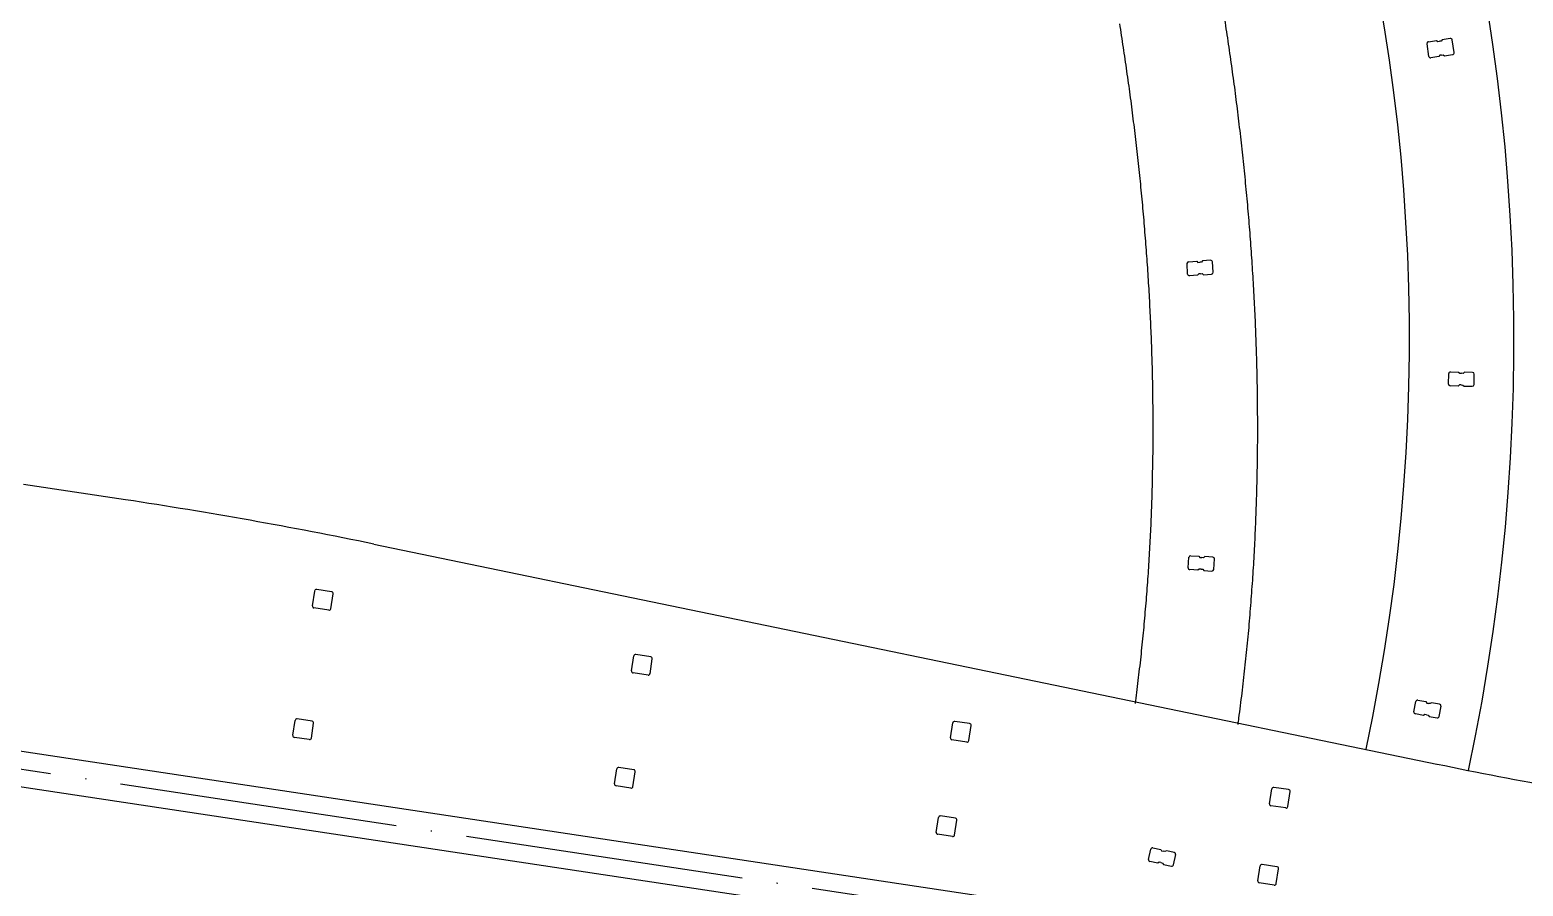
# Model space of a CAD drawing. Header units: inches. Extents: x 499362 to 502582, y 2542122 to 2545349.
# Drawn here: x 501381.2 to 501509.7, y 2543531.6 to 2543605.3 of the extents above; entities that cross this region are included whole.
import ezdxf

# ---------------------------------------------------------------- set-up
doc = ezdxf.new("R2010")
doc.units = ezdxf.units.IN
doc.header["$MEASUREMENT"] = 0
doc.linetypes.add('ACAD_ISO04W100', pattern=[30, 24, -3, 0, -3])
doc.layers.add('0-段落划分', color=2, linetype='Continuous')
doc.layers.add('桥-立柱', color=5, linetype='Continuous')

# ---------------------------------------------------------------- blocks, each defined once
blk = doc.blocks.new('A$C035667EC')
at = {"layer": '桥-立柱', "color": 1, "linetype": 'Continuous'}
for p, q in [((501501.63, 2543603.04), (501501.48, 2543604.13)), ((501501.6, 2543604.3), (501502.29, 2543604.4)), ((501502.29, 2543604.4), (501502.41, 2543604.32)), ((501502.41, 2543604.32), (501502.56, 2543604.34)), ((501502.7, 2543604.36), (501502.56, 2543604.34)), ((501502.79, 2543604.47), (501502.7, 2543604.36)), ((501503.48, 2543604.57), (501502.79, 2543604.47)), ((501503.81, 2543603.36), (501503.65, 2543604.45)), ((501502.5, 2543603.02), (501501.8, 2543602.91)), ((501502.58, 2543603.13), (501502.5, 2543603.02)), ((501502.73, 2543603.15), (501502.58, 2543603.13)), ((501502.73, 2543603.15), (501502.88, 2543603.17)), ((501502.88, 2543603.17), (501502.99, 2543603.09)), ((501502.99, 2543603.09), (501503.68, 2543603.19)), ((501480.87, 2543584.3), (501480.82, 2543585.2)), ((501480.96, 2543585.36), (501481.65, 2543585.41)), ((501481.65, 2543585.41), (501481.76, 2543585.31)), ((501481.76, 2543585.31), (501481.91, 2543585.32)), ((501482.06, 2543585.33), (501481.91, 2543585.32)), ((501482.15, 2543585.44), (501482.06, 2543585.33)), ((501482.85, 2543585.49), (501482.15, 2543585.44)), ((501483.07, 2543584.45), (501483.01, 2543585.35)), ((501481.73, 2543584.21), (501481.03, 2543584.16)), ((501481.83, 2543584.32), (501481.73, 2543584.21)), ((501481.98, 2543584.33), (501481.83, 2543584.32)), ((501481.98, 2543584.33), (501482.13, 2543584.34)), ((501482.13, 2543584.34), (501482.23, 2543584.24)), ((501482.23, 2543584.24), (501482.93, 2543584.29)), ((501503.32, 2543574.83), (501503.34, 2543575.73)), ((501503.49, 2543575.88), (501504.19, 2543575.86)), ((501504.19, 2543575.86), (501504.29, 2543575.76)), ((501504.29, 2543575.76), (501504.44, 2543575.76)), ((501504.59, 2543575.75), (501504.44, 2543575.76)), ((501504.69, 2543575.85), (501504.59, 2543575.75)), ((501505.39, 2543575.84), (501504.69, 2543575.85)), ((501504.16, 2543574.66), (501503.46, 2543574.68)), ((501504.27, 2543574.76), (501504.16, 2543574.66)), ((501504.42, 2543574.76), (501504.27, 2543574.76)), ((501504.42, 2543574.76), (501504.57, 2543574.75)), ((501504.57, 2543574.75), (501504.66, 2543574.65)), ((501504.66, 2543574.65), (501505.36, 2543574.64)), ((501505.52, 2543574.79), (501505.54, 2543575.69)), ((501480.92, 2543559.02), (501480.98, 2543559.92)), ((501481.14, 2543560.06), (501481.84, 2543560.01)), ((501481.84, 2543560.01), (501481.93, 2543559.91)), ((501481.93, 2543559.91), (501482.08, 2543559.9)), ((501482.23, 2543559.89), (501482.08, 2543559.9)), ((501482.34, 2543559.98), (501482.23, 2543559.89)), ((501483.03, 2543559.94), (501482.34, 2543559.98)), ((501483.12, 2543558.88), (501483.17, 2543559.78)), ((501481.76, 2543558.82), (501481.06, 2543558.86)), ((501481.87, 2543558.91), (501481.76, 2543558.82)), ((501482.02, 2543558.9), (501481.87, 2543558.91)), ((501482.02, 2543558.9), (501482.17, 2543558.89)), ((501482.17, 2543558.89), (501482.26, 2543558.79)), ((501482.26, 2543558.79), (501482.96, 2543558.74)), ((501405.53, 2543555.74), (501405.73, 2543557.02)), ((501407.18, 2543556.95), (501405.9, 2543557.15)), ((501407.11, 2543555.5), (501407.31, 2543556.78)), ((501406.94, 2543555.37), (501405.66, 2543555.57)), ((501433.01, 2543550.14), (501433.2, 2543551.43)), ((501434.66, 2543551.36), (501433.37, 2543551.55)), ((501434.59, 2543549.9), (501434.78, 2543551.19)), ((501434.42, 2543549.78), (501433.13, 2543549.97)), ((501500.35, 2543546.62), (501500.52, 2543547.51)), ((501500.69, 2543547.63), (501501.38, 2543547.5)), ((501501.38, 2543547.5), (501501.46, 2543547.38)), ((501501.16, 2543546.32), (501500.47, 2543546.45)), ((501501.28, 2543546.4), (501501.16, 2543546.32)), ((501501.42, 2543546.37), (501501.28, 2543546.4)), ((501501.42, 2543546.37), (501501.57, 2543546.34)), ((501501.46, 2543547.38), (501501.61, 2543547.35)), ((501501.57, 2543546.34), (501501.65, 2543546.23)), ((501501.75, 2543547.33), (501501.61, 2543547.35)), ((501501.65, 2543546.23), (501502.34, 2543546.1)), ((501501.87, 2543547.41), (501501.75, 2543547.33)), ((501502.56, 2543547.28), (501501.87, 2543547.41)), ((501502.51, 2543546.22), (501502.68, 2543547.1)), ((501403.85, 2543544.6), (501404.05, 2543545.88)), ((501405.5, 2543545.81), (501404.22, 2543546.01)), ((501405.44, 2543544.36), (501405.63, 2543545.64)), ((501460.45, 2543544.39), (501460.65, 2543545.67)), ((501462.1, 2543545.61), (501460.82, 2543545.8)), ((501462.04, 2543544.15), (501462.23, 2543545.44)), ((501405.26, 2543544.23), (501403.98, 2543544.42)), ((501461.87, 2543544.02), (501460.58, 2543544.22)), ((501431.54, 2543540.42), (501431.73, 2543541.71)), ((501433.19, 2543541.64), (501431.9, 2543541.83)), ((501433.12, 2543540.18), (501433.32, 2543541.47)), ((501432.95, 2543540.06), (501431.67, 2543540.25)), ((501487.91, 2543538.71), (501488.11, 2543540)), ((501489.56, 2543539.93), (501488.28, 2543540.12)), ((501489.5, 2543538.47), (501489.69, 2543539.76)), ((501489.33, 2543538.35), (501488.04, 2543538.54)), ((501459.23, 2543536.25), (501459.42, 2543537.53)), ((501460.88, 2543537.47), (501459.59, 2543537.66)), ((501460.81, 2543536.01), (501461, 2543537.3)), ((501460.64, 2543535.88), (501459.35, 2543536.08)), ((501477.5, 2543533.92), (501477.69, 2543534.8)), ((501477.87, 2543534.91), (501478.55, 2543534.77)), ((501478.55, 2543534.77), (501478.63, 2543534.65)), ((501478.63, 2543534.65), (501478.78, 2543534.62)), ((501478.92, 2543534.59), (501478.78, 2543534.62)), ((501479.04, 2543534.67), (501478.92, 2543534.59)), ((501479.73, 2543534.52), (501479.04, 2543534.67)), ((501478.3, 2543533.6), (501477.62, 2543533.74)), ((501478.42, 2543533.67), (501478.3, 2543533.6)), ((501478.57, 2543533.64), (501478.42, 2543533.67)), ((501478.57, 2543533.64), (501478.72, 2543533.61)), ((501478.72, 2543533.61), (501478.79, 2543533.49)), ((501478.79, 2543533.49), (501479.48, 2543533.35)), ((501479.66, 2543533.46), (501479.84, 2543534.34)), ((501486.91, 2543532.08), (501487.11, 2543533.36)), ((501488.56, 2543533.29), (501487.28, 2543533.49)), ((501488.5, 2543531.84), (501488.69, 2543533.12)), ((501488.33, 2543531.71), (501487.04, 2543531.91))]:
    blk.add_line(p, q, dxfattribs=at)
for centre, start, end in [((501501.62, 2543604.15), 98.3011, 188.3011), ((501503.5, 2543604.43), 8.3011, 98.3011), ((501501.78, 2543603.06), 188.3011, 278.3011), ((501503.66, 2543603.34), 278.3011, 8.3011), ((501480.96, 2543585.21), 93.769, 183.769), ((501482.86, 2543585.34), 3.769, 93.769), ((501481.02, 2543584.31), 183.769, 273.769), ((501482.92, 2543584.44), 273.769, 3.769), ((501503.49, 2543575.73), 88.8641, 178.8641), ((501505.39, 2543575.69), 358.8641, 88.8641), ((501503.47, 2543574.83), 178.8641, 268.8641), ((501505.37, 2543574.79), 268.8641, 358.8641), ((501481.07, 2543559.01), 176.5152, 266.5152), ((501481.13, 2543559.91), 86.5152, 176.5152), ((501483.03, 2543559.79), 356.5152, 86.5152), ((501482.97, 2543558.89), 266.5152, 356.5152), ((501405.87, 2543557), 81.4282, 171.4282), ((501407.16, 2543556.81), 351.4282, 81.4282), ((501405.68, 2543555.71), 171.4282, 261.4282), ((501406.97, 2543555.52), 261.4282, 351.4282), ((501433.35, 2543551.41), 81.4282, 171.4282), ((501434.63, 2543551.21), 351.4282, 81.4282), ((501433.15, 2543550.12), 171.4282, 261.4282), ((501434.44, 2543549.93), 261.4282, 351.4282), ((501500.66, 2543547.48), 79.4272, 169.4272), ((501500.5, 2543546.59), 169.4272, 259.4272), ((501502.37, 2543546.25), 259.4272, 349.4272), ((501502.53, 2543547.13), 349.4272, 79.4272), ((501404.2, 2543545.86), 81.4282, 171.4282), ((501405.48, 2543545.66), 351.4282, 81.4282), ((501460.8, 2543545.65), 81.4282, 171.4282), ((501462.08, 2543545.46), 351.4282, 81.4282), ((501404, 2543544.57), 171.4282, 261.4282), ((501405.29, 2543544.38), 261.4282, 351.4282), ((501460.6, 2543544.37), 171.4282, 261.4282), ((501461.89, 2543544.17), 261.4282, 351.4282), ((501431.88, 2543541.69), 81.4282, 171.4282), ((501433.17, 2543541.49), 351.4282, 81.4282), ((501431.69, 2543540.4), 171.4282, 261.4282), ((501432.97, 2543540.21), 261.4282, 351.4282), ((501488.26, 2543539.97), 81.4282, 171.4282), ((501489.54, 2543539.78), 351.4282, 81.4282), ((501488.06, 2543538.69), 171.4282, 261.4282), ((501489.35, 2543538.49), 261.4282, 351.4282), ((501459.57, 2543537.51), 81.4282, 171.4282), ((501460.86, 2543537.32), 351.4282, 81.4282), ((501459.38, 2543536.23), 171.4282, 261.4282), ((501460.66, 2543536.03), 261.4282, 351.4282), ((501477.84, 2543534.77), 78.0662, 168.0662), ((501477.65, 2543533.89), 168.0662, 258.0662), ((501479.51, 2543533.49), 258.0662, 348.0662), ((501479.69, 2543534.37), 348.0662, 78.0662), ((501487.26, 2543533.34), 81.4282, 171.4282), ((501488.54, 2543533.15), 351.4282, 81.4282), ((501487.06, 2543532.05), 171.4282, 261.4282), ((501488.35, 2543531.86), 261.4282, 351.4282)]:
    blk.add_arc(centre, 0.15, start, end, dxfattribs=at)
blk = doc.blocks.new('A$C3A006F90')
at = {"layer": '0-段落划分', "color": 2}
for p, q in [((501389.45, 2543564.87), (501380.65, 2543566.2)), ((501810.03, 2543478.47), (501251.59, 2543562.64)), ((501410.82, 2543561.05), (501502.33, 2543542.13)), ((501249.41, 2543559.94), (501809.01, 2543475.59))]:
    blk.add_line(p, q, dxfattribs=at)
at = {"layer": '0-段落划分', "color": 2, "linetype": 'ACAD_ISO04W100'}
blk.add_line((501299.73, 2543553.87), (501809.52, 2543477.03), dxfattribs=at)
at = {"layer": '0-段落划分', "color": 2, "flags": 128}
for points in [[(501476.37, 2543547.33, -0.001404), (501476.49, 2543548.28, -0.001499), (501476.62, 2543549.31, -0.00149), (501476.74, 2543550.33, -0.001481), (501476.86, 2543551.36, -0.001473), (501476.96, 2543552.38, -0.001464), (501477.07, 2543553.41, -0.001455), (501477.16, 2543554.43, -0.001446), (501477.25, 2543555.46, -0.001437), (501477.34, 2543556.49, -0.001429), (501477.41, 2543557.52, -0.00142), (501477.49, 2543558.54, -0.001411), (501477.55, 2543559.57, -0.001402), (501477.61, 2543560.6, -0.001393), (501477.67, 2543561.63, -0.001384), (501477.72, 2543562.66, -0.001376), (501477.76, 2543563.69, -0.001367), (501477.8, 2543564.72, -0.001358), (501477.83, 2543565.75, -0.001349), (501477.85, 2543566.79, -0.00134), (501477.87, 2543567.82, -0.001332), (501477.89, 2543568.85, -0.001323), (501477.9, 2543569.88, -0.001314), (501477.9, 2543570.91, -0.001305), (501477.9, 2543571.94, -0.001296), (501477.89, 2543572.97, -0.001288), (501477.88, 2543574.01, -0.001279), (501477.86, 2543575.04, -0.00127), (501477.84, 2543576.07, -0.001261), (501477.81, 2543577.1, -0.001252), (501477.78, 2543578.13, -0.001243), (501477.74, 2543579.16, -0.001235), (501477.69, 2543580.19, -0.001226), (501477.64, 2543581.22, -0.001217), (501477.59, 2543582.25, -0.001208), (501477.53, 2543583.28, -0.001199), (501477.47, 2543584.31, -0.00119), (501477.4, 2543585.34, -0.001182), (501477.32, 2543586.37, -0.001173), (501477.24, 2543587.4, -0.001164), (501477.16, 2543588.43, -0.001155), (501477.07, 2543589.46, -0.001146), (501476.98, 2543590.49, -0.001137), (501476.88, 2543591.51, -0.001129), (501476.78, 2543592.54, -0.00112), (501476.67, 2543593.57, -0.001111), (501476.56, 2543594.59, -0.001102), (501476.44, 2543595.62, -0.001093), (501476.32, 2543596.65, -0.001084), (501476.19, 2543597.67, -0.001075), (501476.06, 2543598.69, -0.001067), (501475.93, 2543599.72, -0.001058), (501475.79, 2543600.74, -0.001049), (501475.64, 2543601.76, -0.00104), (501475.5, 2543602.79, -0.001031), (501475.34, 2543603.81, -0.001022), (501475.19, 2543604.83, -0.001013), (501475.03, 2543605.85, -0.001005)], [(501485.21, 2543545.54, -0.000833), (501485.28, 2543546.08, -0.001676), (501485.42, 2543547.15, -0.001665), (501485.56, 2543548.23, -0.001655), (501485.68, 2543549.31, -0.001644), (501485.8, 2543550.39, -0.001633), (501485.92, 2543551.46, -0.001622), (501486.02, 2543552.54, -0.001612), (501486.13, 2543553.62, -0.001601), (501486.22, 2543554.7, -0.00159), (501486.31, 2543555.78, -0.001579), (501486.39, 2543556.86, -0.001569), (501486.47, 2543557.94, -0.001558), (501486.54, 2543559.02, -0.001547), (501486.6, 2543560.1, -0.001537), (501486.66, 2543561.18, -0.001526), (501486.71, 2543562.26, -0.001515), (501486.75, 2543563.34, -0.001505), (501486.79, 2543564.42, -0.001494), (501486.82, 2543565.5, -0.001483), (501486.85, 2543566.58, -0.001473), (501486.87, 2543567.66, -0.001462), (501486.89, 2543568.74, -0.001452), (501486.9, 2543569.82, -0.001441), (501486.9, 2543570.9, -0.00143), (501486.9, 2543571.98, -0.00142), (501486.89, 2543573.06, -0.001409), (501486.88, 2543574.14, -0.001399), (501486.86, 2543575.22, -0.001388), (501486.84, 2543576.29, -0.001378), (501486.81, 2543577.37, -0.001367), (501486.77, 2543578.45, -0.001357), (501486.73, 2543579.52, -0.001346), (501486.69, 2543580.6, -0.001336), (501486.63, 2543581.67, -0.001325), (501486.58, 2543582.75, -0.001315), (501486.52, 2543583.82, -0.001304), (501486.45, 2543584.9, -0.001294), (501486.38, 2543585.97, -0.001284), (501486.3, 2543587.04, -0.001273), (501486.22, 2543588.11, -0.001263), (501486.13, 2543589.18, -0.001253), (501486.04, 2543590.25, -0.001242), (501485.94, 2543591.32, -0.001232), (501485.84, 2543592.39, -0.001221), (501485.73, 2543593.46, -0.001211), (501485.62, 2543594.53, -0.001201), (501485.5, 2543595.59, -0.00119), (501485.38, 2543596.66, -0.00118), (501485.25, 2543597.72, -0.00117), (501485.12, 2543598.79, -0.00116), (501484.99, 2543599.85, -0.001149), (501484.85, 2543600.91, -0.001139), (501484.7, 2543601.97, -0.001129), (501484.55, 2543603.03, -0.001119), (501484.4, 2543604.09, -0.001108), (501484.24, 2543605.15, -0.001098), (501484.08, 2543606.21, -0.001088)]]:
    blk.add_lwpolyline(points, format="xyb", dxfattribs=at)
at = {"layer": '0-段落划分', "color": 6, "linetype": 'ACAD_ISO04W100'}
blk.add_arc((507344.92, 2543658.92), 6000, 174.220781, 192.567374, dxfattribs=at)
at = {"layer": '0-段落划分', "color": 2}
for centre, radius, start, end in [((501867.7, 2543992.68), 489, 186.425, 244.6809), ((501330.96, 2543578.7), 178, 347.9638, 110.5851), ((501330.96, 2543578.7), 169, 347.9417, 110.5851), ((501867.7, 2543992.68), 498, 213.1737, 244.6809), ((501329.83, 2543169.34), 400, 78.3178, 81.4286), ((501583.33, 2543933.84), 400, 258.3178, 261.4286)]:
    blk.add_arc(centre, radius, start, end, dxfattribs=at)
at = {"layer": '0-段落划分', "color": 2, "linetype": 'Continuous'}
blk.add_blockref('A$C035667EC', (0, 0), dxfattribs=at)

msp = doc.modelspace()

# ---------------------------------------------------------------- block references
at = {"layer": '0-段落划分'}
msp.add_blockref('A$C3A006F90', (0, 0), dxfattribs=at)

doc.saveas('drawing.dxf')
